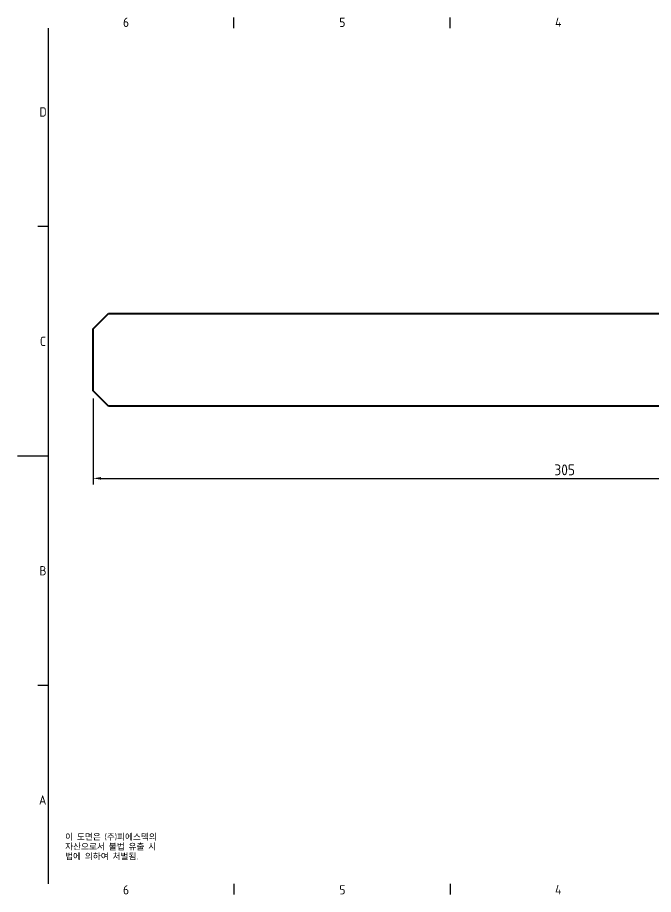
# Model space of a CAD drawing. Header units: millimetres. Extents: x 0 to 420, y 0 to 297.
# Drawn here: x 0 to 205.8, y 6.6 to 290.4 of the extents above; entities that cross this region are included whole.
import ezdxf

# ---------------------------------------------------------------- set-up
doc = ezdxf.new("R2010")
doc.units = ezdxf.units.MM
doc.layers.get('0').update_dxf_attribs({"color": 3, "lineweight": 25})
for name, color, linetype, lineweight in [('가시적인 것(ISO)', 3, 'Continuous', 40), ('경계(ISO)', 7, 'Continuous', 25), ('기호(ISO)', 5, 'Continuous', 25), ('치수(ISO)', 2, 'Continuous', 25)]:
    doc.layers.add(name, color=color, linetype=linetype, lineweight=lineweight)
doc.styles.add('문자 텍스트_PSTEK_POSCO', font='isocp.shx')
doc.styles.add('치수 텍스트_PSTEK_POSCO', font='isocp.shx')
doc.dimstyles.new('치수_PSTEK_POSCO', dxfattribs={"dimtxt": 3.5, "dimasz": 2.5, "dimexe": 2, "dimexo": 2.5, "dimgap": 1, "dimtad": 1, "dimrnd": 1e-08, "dimdsep": 46, "dimtxsty": '치수 텍스트_PSTEK_POSCO', "dimcen": 0.09, "dimdle": 10, "dimclrd": 7, "dimclre": 7, "dimclrt": 2, "dimadec": 1, "dimazin": 2, "dimtfac": 1, "dimtmove": 0, "dimatfit": 3, "dimfxl": 0, "dimtolj": 1, "dimlwd": -1, "dimlwe": -1, "dimarcsym": 0})

# ---------------------------------------------------------------- blocks, each defined once
blk = doc.blocks.new('경계 Default Border')
at = {"layer": '경계(ISO)'}
for p, q in [((70, 287.0000076293945), (70, 290.4000091552734)), ((140, 287.0000076293945), (140, 290.4000091552734)), ((10, 222.7499961853027), (6.599999666213989, 222.7499961853027)), ((10, 74.25000190734863), (6.599999666213989, 74.25000190734863)), ((70, 10), (70, 6.599999666213989)), ((140, 10), (140, 6.599999666213989))]:
    blk.add_line(p, q, dxfattribs=at)
at = {"layer": '경계(ISO)', "flags": 128}
for points in [[(10, 10), (10, 287.0000076293945)], [(0, 148.5000038146973), (10, 148.5000038146973)]]:
    blk.add_lwpolyline(points, dxfattribs=at)
at = {"layer": '경계(ISO)', "color": 2, "char_height": 3.00000011920929, "attachment_point": 7, "style": '문자 텍스트_PSTEK_POSCO'}
for s, insert in [('6', (34.14453946055966, 287.3713945155963)), ('5', (104.1445394605597, 287.3713945155963)), ('4', (173.9734701308116, 287.4)), ('D', (7.078270083685684, 258.3463944559917)), ('C', (7.244539400955009, 184.0963944559917)), ('B', (7.078270083685684, 109.8463944559917)), ('A', (6.914400698149937, 35.61784856929444)), ('6', (34.14453946055966, 6.57139439638704)), ('5', (104.1445394605597, 6.57139439638704)), ('4', (173.9734701308116, 6.59999988079071))]:
    blk.add_mtext(s, dxfattribs=dict(at, insert=insert))
blk = doc.blocks.new('*D23')
at = {"layer": 'Defpoints', "color": 0}
for p in [(24.46194705106054, 169.6287655583256), (329.4619470510605, 164.6287655583257), (329.4619470510605, 141.2561650653675)]:
    blk.add_point(p, dxfattribs=at)
at = {"layer": '치수(ISO)', "color": 7}
for p, q in [((24.46194705106054, 167.1287655583256), (24.46194705106053, 139.2561650653675)), ((329.4619470510605, 162.1287655583257), (329.4619470510605, 139.2561650653675)), ((26.96194705106054, 141.2561650653675), (326.9619470510605, 141.2561650653675))]:
    blk.add_line(p, q, dxfattribs=at)
for points in [[(26.96194705106054, 141.6728317320342), (26.96194705106054, 140.8394983987009), (24.46194705106054, 141.2561650653675)], [(326.9619470510605, 141.6728317320342), (326.9619470510605, 140.8394983987009), (329.4619470510605, 141.2561650653675)]]:
    blk.add_solid(points, dxfattribs=at)
at = {"layer": '치수(ISO)', "color": 2, "insert": (173.7394596776452, 144.0061650653675), "char_height": 3.5, "attachment_point": 4, "style": '치수 텍스트_PSTEK_POSCO'}
blk.add_mtext('\\A1;305', dxfattribs=at)

msp = doc.modelspace()

# ---------------------------------------------------------------- linework, layer by layer
at = {"layer": '가시적인 것(ISO)'}
for p, q in [((24.46194705106052, 189.6287655583256), (29.46194705106052, 194.6287655583256)), ((29.46194705106052, 194.6287655583256), (329.4619470510605, 194.6287655583257)), ((24.46194705106056, 169.6287655583256), (24.46194705106052, 189.6287655583256)), ((29.46194705106056, 164.6287655583256), (24.46194705106056, 169.6287655583256)), ((329.4619470510605, 164.6287655583257), (29.46194705106056, 164.6287655583256))]:
    msp.add_line(p, q, dxfattribs=at)

# ---------------------------------------------------------------- block references
msp.add_blockref('경계 Default Border', (0, 0))

# ---------------------------------------------------------------- texts
at = {"layer": '기호(ISO)', "color": 7, "insert": (15.39462540488438, 26.22827243992431), "char_height": 2.000000029802322, "width": 51.24013826054251, "attachment_point": 1, "line_spacing_factor": 0.9442214369773865, "style": '문자 텍스트_PSTEK_POSCO'}
msp.add_mtext('{이 도면은 (주)피에스텍의\\P자산으로서 불법 유출 시 \\P법에 의하여 처벌됨.}', dxfattribs=at)

# ---------------------------------------------------------------- dimensions: what is measured, and where the dimension line sits
at = {"layer": '치수(ISO)', "color": 7}
dim = msp.add_linear_dim(base=(329.4619470510605, 141.2561650653675), p1=(24.46194705106054, 169.6287655583256), p2=(329.4619470510605, 164.6287655583257), dimstyle='치수_PSTEK_POSCO', override={"dimdec": 2, "dimtp": 0, "dimtm": -0, "dimtdec": 2, "dimtofl": 0, "dimatfit": 1}, dxfattribs=at)
dim.commit()
dim.dimension.update_dxf_attribs({"geometry": '*D23', "text_midpoint": (176.9619470510605, 141.2561650653675), "dimtype": 160})

doc.saveas('drawing.dxf')
